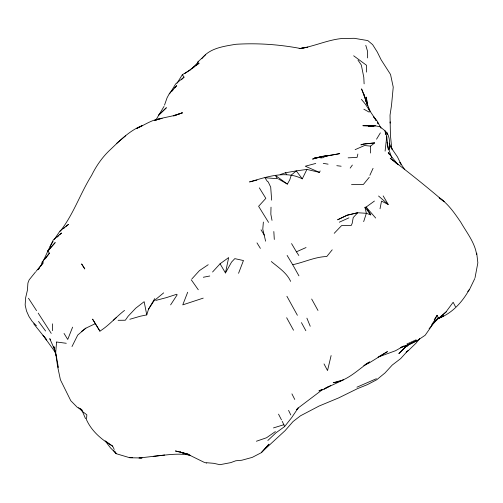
<?xml version="1.0" encoding="UTF-8"?>
<svg xmlns="http://www.w3.org/2000/svg" width="503" height="503" viewBox="0 0 503 503"><rect width="100%" height="100%" fill="white"/><g stroke="black" fill="none" stroke-linecap="round" stroke-linejoin="round"><path stroke-width="0.75" d="M366.486 72.105L366.524 65.289L353.659 55.783M390.165 121.864L390.171 123.046L390.032 115.143L391.523 105.246L393.233 87.126L390.542 74.475L381.142 59.813L377.281 52.004L372.635 44.635L367.806 40.58L354.213 38.303L341.763 38.53C327.107 39.97 313.727 46.666 299.21 48.609L307.786 47.232M52.475 330.704L52.601 323.838M370.441 153.031L370.623 146.128L374.66 142.902L363.386 144.078L360.871 144.858L363.38 144.141L374.66 142.902M373.88 126.108L368.617 126.473L375.502 125.844L380.048 126.8L385.009 130.786L386.757 136.596L385.097 151.126M56.588 341.971L55.701 352.471L58.254 366.913M263.371 222.062L262.773 229.198L265.622 241.182M476.599 254.575C474.907 242.616 466.665 232.543 460.773 222.207C454.574 213.184 448.349 203.948 439.144 197.679L444.092 201.672C426.582 186.632 408.524 172.271 390.19 158.238L398.426 164.758L395.509 162.419M271.016 207.173L270.84 214.234L272.016 220.371M389.19 149.825C389.743 143.43 390.372 135.426 385.009 130.786L385.707 134.59M475.046 277.694L477.85 262.824L476.731 253.154M380.017 208.776L381.525 201.125L388.209 204.451L383.179 195.906M220.081 263.786L225.457 272.959L228.67 257.574L220.081 263.786L212.574 271.997M357.866 154.05L357.073 157.401L348.139 157.841M331.119 355.564L327.528 370.56L324.014 363.902M129.849 319.267L140.331 316.217L146.763 314.891L148.561 309.081L154.742 298.606M114.225 449.437L112.615 446.123C101.782 439.792 91.76 431.373 86.503 419.747L86.83 414.799L82.303 411.385L82.064 410.178L80.436 408.568M363.663 221.634L366.366 213.31L364.952 207.318L366.146 207.066L374.427 201.055M42.818 261.962L47.76 251.28L55.211 242.572L47.716 250.808L49.407 253.172L42.208 261.95L41.152 265.156L38.021 269.665M164.512 105.146L167.021 97.915L169.505 93.3L176.691 85.642L174.673 88.006M197.195 63.912L197.968 61.806L205.664 54.714M238.554 273.299L243.439 260.541M187.676 292.243L182.765 304.868L203.218 298.128M72.608 327.157L67.729 339.462L64.044 333.42M369.85 175.302L373.063 168.335M474.826 278.48L469.374 289.797L467.715 291.463M47.76 251.28L53.324 239.856L61.555 232.99L59.939 234.511M177.069 83.221L182.3 74.714L191.171 69.521M256.907 180.143L249.526 181.929C266.345 177.081 285.459 170.152 302.278 178.842L306.912 169.423L319.367 172.359L320.166 170.963M71.992 346.567L77.726 335.08L85.862 328.126M155.798 120.116L164.009 106.422M225.457 272.959L231.537 262.101L234.8 258.636L242.98 260.441M278.593 179.062L287.37 184.085L289.791 179.766L291.294 175.069L296.286 170.888L306.912 169.423M431.983 324.756L438.352 318.506L446.526 311.52L438.629 318.663L437.145 315.268L431.543 326.126L425.173 335.25L416.415 341.147L406.713 345.857L398.835 353.603L406.587 345.85M50.03 246.533L53.092 241.251M170.027 93.25L175.71 83.863L184.023 77.129L182.3 74.714M376.546 139.18L380.356 132.886M170.611 304.887L177.144 294.871L176.779 294.242L166.493 297.6L155.861 300.404M148.561 309.081L154.094 300.744L163.682 292.853M434.227 319.644L437.145 315.268M469.318 289.495C462.257 302.171 452.216 313.312 438.352 318.506M54.293 239.428L60.033 230.94L68.446 224.401L66.063 226.394M350.182 168.103L352.351 165.059M45.251 258.863L49.407 253.172M375.502 125.844L362.858 125.706L371.245 126.014M38.53 269.118L39.454 267.873M40.372 266.621L43.126 262.88L42.208 261.95M60.108 231.38C73.488 214.441 80.21 193.592 91.584 175.421C96.023 166.342 101.769 157.967 109.013 150.9C119.23 141.312 129.252 130.522 142.619 125.442L136.565 128.529M446.752 310.911L453.153 302.259L455.479 306.761M407.983 344.945L406.613 346.724L408.059 344.964M267.841 440.515L275.921 432.85L284.616 426.563L291.753 417.528L298.172 407.971L296.632 409.587M35.537 271.934L29.124 279.92L27.916 283.044L27.432 290.118L25.603 297.952L25.15 305L26.521 311.024L28.948 316.444L32.192 321.404L36.461 325.781M419.722 338.563L415.906 343.298L408.052 350.868L406.154 352.094M332.213 249.815L326.78 256.517C314.966 256.857 304.126 262.346 292.689 264.704L287.112 255.398M369.24 177.301L363.373 184.469L351.522 184.651M201.797 58.713C209.418 48.156 223.539 46.383 235.486 44.339L236.353 44.258C257.769 42.962 279.165 44.478 300.253 48.451M36.122 271.287L43.126 262.88M171.642 91.552L173.158 89.779M408.172 350.321L400.69 358.582L392.246 365.059L384.984 372.962L376.709 379.765L367.391 384.632L357.589 388.599L338.714 397.886L319.16 406.009L300.505 415.786L293.048 421.545L285.044 430.694L261.441 452.386L268.973 444.149L261.566 452.549L252.236 457.39L241.824 460.232L235.775 460.779L230.751 462.634L219.918 464.697L213.662 463.307L206.62 462.722M191.957 278.838L199.452 270.601L208.217 264.71M429.103 328.698L436.434 319.952L431.901 324.724M334.212 233.31L341.575 225.602L351.22 225.482L352.188 223.319L353.219 217.554L357.683 212.738L366.366 213.31L370.793 214.882L366.146 207.066L375.678 218.032M296.569 409.668L298.097 408.071L322.316 389.731M181.394 79.795L184.023 77.129M99.915 331.144L92.609 319.179L99.915 331.144C109.107 325.403 115.998 316.953 124.543 310.401M191.788 68.615L198.314 62.139L197.968 61.806M158.539 115.306L166.38 107.711L158.495 115.344M432.171 323.668L438.377 317.783M57.248 237.045L58.864 235.523M113.533 320.115L116.4 317.544M125.756 135.678L116.809 143.229M63.68 228.387L64.874 227.394M191.901 68.76L194.303 66.893M195.504 65.956L199.113 63.158L184.808 73.545M81.568 331.42L85.931 328.151L95.268 323.662M275.374 431.574L266.584 437.736L256.392 441.238M365.071 364.65L369.573 361.934C357.872 369.573 347.799 380.884 333.219 382.733L343.423 379.859L324.07 388.938L328.692 386.486M330.697 385.512L324.152 389.196L318.927 390.9L321.543 389.68M136.527 128.491C145.034 124.826 152.535 119.192 162.085 118.306L158.395 119.381M363.788 365.612L369.592 362.682L387.448 351.616L378.08 357.105L395.496 350.736L403.702 346.089L402.375 346.63M438.591 318.305L443.665 315.859L438.591 318.254M406.902 345.152L416.484 340.663L407.16 345.354L400.671 347.567M376.407 378.702L356.935 387.184M339.311 222.194L348.919 217.856M406.833 344.021L416.107 339.814M291.558 243.597L296.412 251.808L306.05 247.539M355.124 149.655L364.543 145.518L370.623 146.128M400.583 347.491L406.204 345.41M173.648 115.929L182.35 112.842L172.491 115.923L161.79 118.236L154.616 120.437M173.755 115.885L182.35 112.842M280.146 174.585L285.427 172.768L296.286 170.888L302.278 178.842M273.475 427.915L283.862 424.727L284.616 426.563M154.698 120.456L156.917 119.808M315.733 163.437L305.29 166.216L319.367 172.359M138.966 458.038L164.676 455.014M334.369 154.691L339.751 153.616L314.362 158.005L333.596 154.842M203.319 277.26L209.782 276.002M153.201 456.428L154.05 456.29M299.21 48.609L307.723 47.244M320.732 157.999L324.077 157.533M153.572 456.347C165.468 455.114 177.59 452.939 189.499 455.121M118.123 320.31L125.322 320.235L128.12 316.242L135.722 308.201L144.147 301.687L146.763 314.891M132.452 457.642L129.485 457.541L132.402 457.692M139.859 457.881L142.079 457.956L129.893 457.774L116.256 453.712L113.357 450.204M336.803 165.682L341.141 166.223M56.764 342.034L66.277 343.285M323.266 163.356L328.082 164.167M179.213 451.826L175.396 450.965L188.153 454.165L179.98 452.002L190.121 455.322L179.98 452.002M206.695 463.112L203.746 462.125L189.618 455.171M363.839 109.195L369.208 112.15M82.064 410.178L77.091 407.122L70.772 400.702L60.417 379.784L57.556 366.209L56.015 355.489L53.878 346.705L56.015 355.489M112.615 446.123L105.14 440.81L110.427 447.808L116.256 453.712M287.37 184.085L275.286 175.346L277.442 178.697L264.987 177.766L267.558 181.746M271.324 261.541C278.348 267.445 286.754 272.771 290.64 281.378M395.88 162.739L397.527 164.072L388.241 152.547L389.328 154.427M378.552 196.013L388.209 204.451M82.303 411.385L78.72 407.732M361.431 99.361L365.26 103.989L374.729 118.167M45.591 331.012L38.53 321.411M364.952 207.318L370.793 214.882M33.676 323.762L46.71 339.965L43.019 335.262L55.676 352.842M285.427 172.768L286.741 174.566M191.222 279.718L198.289 289.778M357.985 60.134L361.33 65.032L363.782 77.236L364.122 83.844M390.504 146.719L397.471 156.911L400.96 164.097M391.667 148.504L392.491 149.737L389.228 143.254M404.733 169.586L399.885 162.343L400.929 164.148M114.69 451.185L115.998 453.146M374.276 117.74L373.471 116.526L377.244 121.192L381.029 128.208M375.075 118.953L376.282 120.77M377.483 122.587L378.287 123.801L377.502 122.543M38.203 313.124L51.237 333.376M36.537 310.628L28.482 298.241M296.412 251.808L298.826 255.499M259.328 187.852L265.842 198.358L258.605 206.299L268.558 222.389M50.514 339.877L49.74 338.651L54.575 349.51M375.137 118.783L376.319 120.663M261.051 229.833L264.314 235.096M256.989 242.886L260.378 248.369M292.689 264.704L298.933 275.845M311.671 299.034L317.984 310.47M297.386 315.274L286.911 296.273M293.519 330.22L286.653 317.733M301.442 322.624L305.855 330.71M57.556 366.209L58.26 367.523M278.536 414.145L281.473 419.873M291.922 393.874L294.764 399.451M268.149 181.778L270.696 187.129L271.664 200.175M282.202 421.332L283.862 424.727M288.571 410.391L290.803 414.988M85.548 418.722L82.354 411.278M367.159 104.115L363.914 94.357L361.556 88.893L367.737 105.58M306.893 318.154L310.232 326.258M367.68 105.68L363.914 94.357M367.272 104.555L365.687 100.147L370.133 111.226M368.322 107.491L369.642 111.169M391.824 157.929L387.744 146.492L386.757 136.596M365.788 45.32L367.492 51.149L367.498 57.939M387.096 142.198L388.241 149.41M169.505 93.3L169.618 93.916M387.304 134.351L387.046 132.83L387.291 134.37M389.115 145.933L389.479 148.247M273.827 231.525L274.305 239.459M391.711 148.178L390.441 135.307L390.171 122.927M347.108 215.171L337.607 219.792L347.114 215.297L357.683 212.738L347.108 215.171M322.983 156.282L312.545 159.08L322.794 156.345L331.163 155.289L322.983 156.282M84.762 268.866L81.681 264.037L84.762 268.866M367.504 105.517L366.329 97.192L367.504 105.517"/></g></svg>
